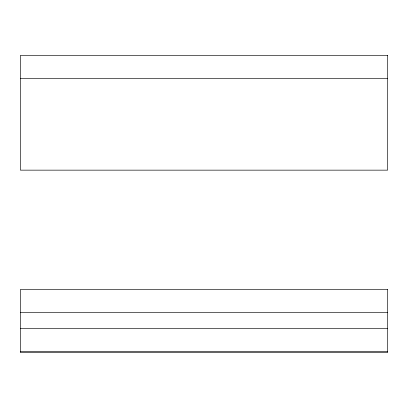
<?xml version="1.0" encoding="UTF-8"?>
<svg xmlns="http://www.w3.org/2000/svg" width="408" height="408" viewBox="0 0 408 408"><rect width="100%" height="100%" fill="white"/><g stroke="black" fill="none" stroke-linecap="round" stroke-linejoin="round"><path stroke-width="0.61" d="M20.4 78.351L387.6 78.351M20.4 312.436L387.6 312.436M20.4 328.501L387.6 328.501M20.4 351.451L387.6 351.451M387.6 55.401L20.4 55.401L20.4 170.151L387.6 170.151L387.6 55.401M387.6 289.486L20.4 289.486L20.4 352.599L387.6 352.599L387.6 289.486"/></g></svg>
